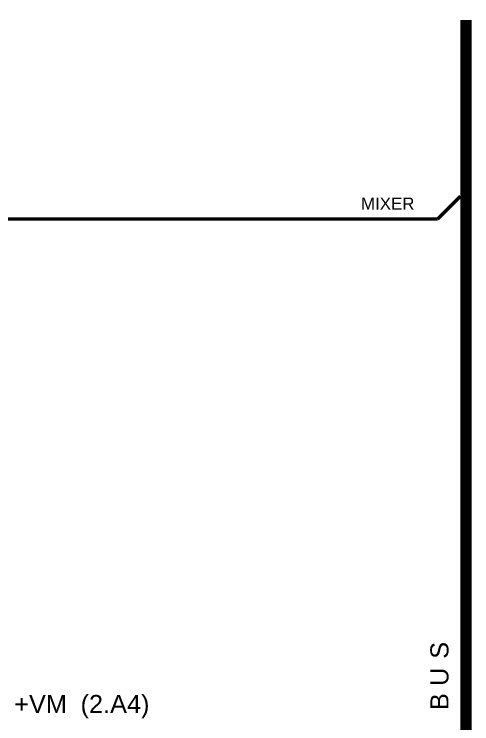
# Model space of a CAD drawing. Header units: millimetres. Extents: x -2024 to 917, y -725 to 13.
# Drawn here: x -1728.7 to -1688.5, y -188.5 to -126.2 of the extents above; entities that cross this region are included whole.
import ezdxf

# ---------------------------------------------------------------- set-up
doc = ezdxf.new("R2010")
doc.units = ezdxf.units.MM
doc.styles.get("Standard").update_dxf_attribs({"font": 'arial.ttf'})

msp = doc.modelspace()

# ---------------------------------------------------------------- linework, layer by layer
at = {"color": 7}
for points, const_width in [([(-1689.021, -126.665), (-1689.021, -279.172)], 1.016), ([(-1691.52, -144.168), (-1689.517, -142.164)], 0.3), ([(-1751.484, -144.168), (-1691.52, -144.168)], 0.3)]:
    msp.add_lwpolyline(points, dxfattribs=dict(at, const_width=const_width))

# ---------------------------------------------------------------- texts
for s, height, p in [('MIXER', 1.0598, (-1698.239, -143.34)), ('+VM', 1.5897, (-1728.693, -187.585)), ('(2.A4)', 1.5897, (-1722.867, -187.585))]:
    msp.add_text(s, height=height, dxfattribs=at).set_placement(p)
for s, p in [('S', (-1690.56, -182.816)), ('U', (-1690.56, -185.201)), ('B', (-1690.56, -187.32))]:
    msp.add_text(s, height=1.59, rotation=90, dxfattribs=at).set_placement(p)

doc.saveas('drawing.dxf')
